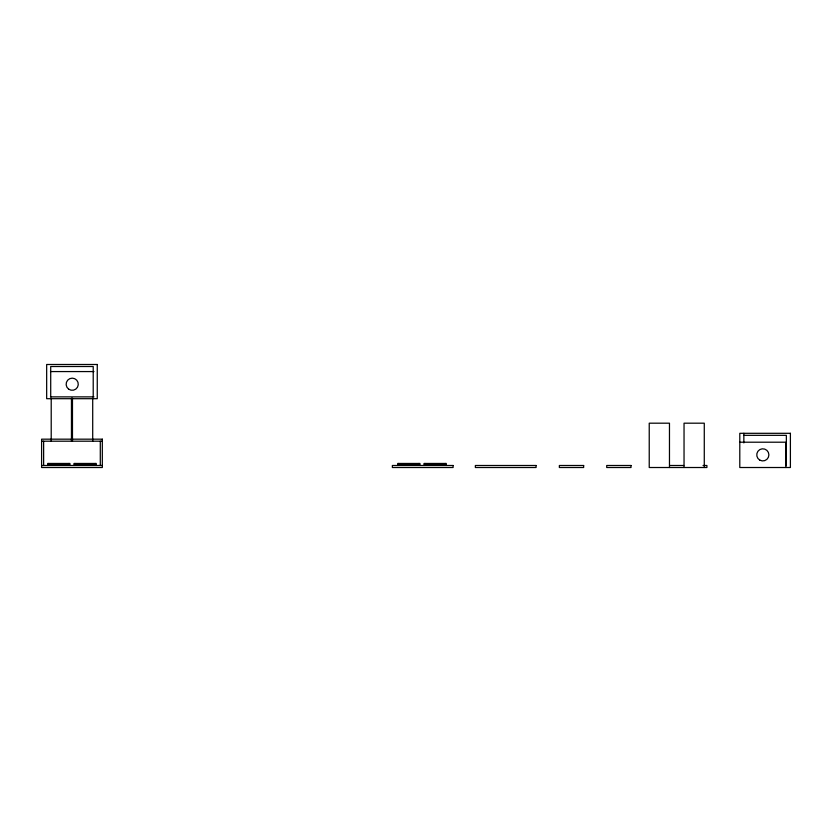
<?xml version="1.0" encoding="UTF-8"?>
<svg xmlns="http://www.w3.org/2000/svg" width="832" height="832" viewBox="0 0 832 832"><rect width="100%" height="100%" fill="white"/><g stroke="black" fill="none" stroke-linecap="round" stroke-linejoin="round"><path stroke-width="1.25" d="M50.471 371.571L93.964 371.571M50.471 396.874L93.964 396.874M743.85 435.334L786.354 435.334L786.354 465.691M41.6 441.199L102.326 441.199M739.794 442.208L785.845 442.208L785.845 467.511M41.6 465.494L102.326 465.494M669.562 465.494L683.727 465.494M703.05 465.494L706.909 465.494L706.909 467.511L649.23 467.511L649.23 423.186L669.469 423.186L669.469 467.511M743.85 433.306L743.85 442.915M704.278 467.511L704.278 423.186L684.039 423.186L684.039 467.511M446.274 465.494L446.274 463.466L424.008 463.466L424.008 465.494M445.255 463.466L445.255 464.474L425.017 464.474L425.017 463.466M419.962 465.494L419.962 463.466L397.696 463.466L397.696 465.494M418.943 463.466L418.943 464.474L398.705 464.474L398.705 463.466M100.298 441.199L100.298 465.494M96.252 465.494L96.252 463.466L73.986 463.466L73.986 465.494M95.233 463.466L95.233 464.474L74.994 464.474L74.994 463.466M93.215 396.874L93.215 366.506L50.71 366.506L50.71 396.874M92.706 398.143L92.706 441.199M72.467 398.143L72.467 441.199M71.458 398.143L71.458 441.199M69.94 465.494L69.94 463.466L47.674 463.466L47.674 465.494M68.921 463.466L68.921 464.474L48.682 464.474L48.682 463.466M51.21 398.143L51.21 441.199M43.628 441.199L43.628 465.494M97.261 364.489L46.665 364.489L46.665 398.694L97.261 398.694L97.261 364.489M790.4 433.306L739.794 433.306L739.794 467.511L790.4 467.511L790.4 433.306M102.326 439.171L41.6 439.171L41.6 467.511L102.326 467.511L102.326 439.171M453.097 465.494L392.371 465.494L392.371 467.511L453.097 467.511L453.097 465.494M536.078 465.494L475.363 465.494L475.363 467.511L536.078 467.511L536.078 465.494M583.648 465.494L559.354 465.494L559.354 467.511L583.648 467.511L583.648 465.494M631.01 465.494L606.726 465.494L606.726 467.511L631.01 467.511L631.01 465.494M68.64 389.137A6.074 6.074 0 0 0 78.25 384.852A6.074 6.074 0 0 0 69.742 378.674A6.074 6.074 0 0 0 68.64 389.137M759.782 460.117A6.074 6.074 0 0 0 768.893 454.865A6.074 6.074 0 0 0 759.782 449.602A6.074 6.074 0 0 0 759.782 460.117"/></g></svg>
